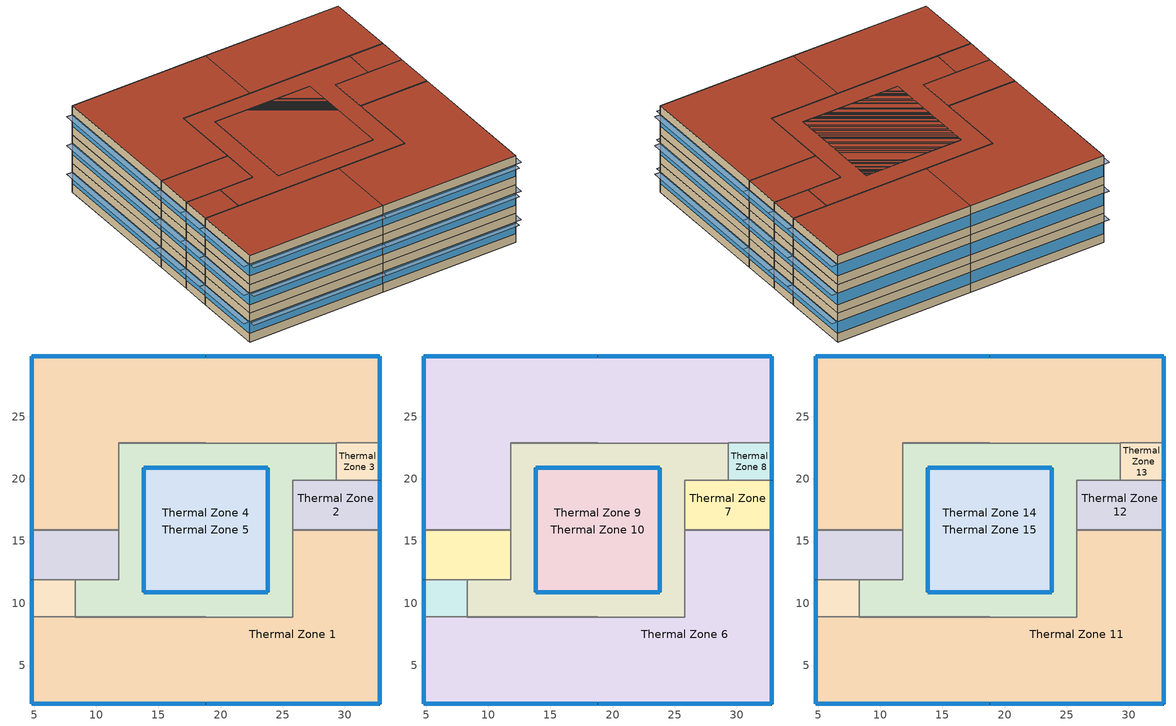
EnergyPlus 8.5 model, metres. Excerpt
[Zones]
Thermal Zone 1
 floor ground (ExtSlabCarpet 4in ClimateZone 1-8): 18.81,8.89 18.81,1.89 4.81,1.89 4.81,8.89 z0; 18.81,29.89 18.81,22.89 11.81,22.89 11.81,15.89 4.81,15.89 4.81,29.89 z0; 32.81,29.89 32.81,22.89 18.81,22.89 18.81,29.89 z0; 25.81,15.89 32.81,15.89 32.81,1.89 18.81,1.89 18.81,8.89 25.81,8.89 z0
 wall outside (mymodefiedExtWall): 4.81,8.89 4.81,1.89 18.81,1.89 32.81,1.89 32.81,15.89 / 32.81,22.89 32.81,29.89 18.81,29.89 4.81,29.89 4.81,15.89 z0:3.05
 wall to Thermal Zone 4 (Interior Wall): 25.81,15.89 25.81,8.89 18.81,8.89 8.31,8.89 / 11.81,15.89 11.81,22.89 18.81,22.89 29.31,22.89 z0:3.05
 wall to Thermal Zone 2 (Interior Wall): 32.81,15.89 25.81,15.89 / 4.81,15.89 11.81,15.89 z0:3.05
 wall to Thermal Zone 3 (Interior Wall): 8.31,8.89 4.81,8.89 / 29.31,22.89 32.81,22.89 z0:3.05
 window (ASHRAE 189.1-2009 ExtWindow ClimateZone 1): 32.81,1.92 32.81,15.87 / 18.83,1.89 32.78,1.89 / 4.81,29.87 4.81,15.92 / 18.78,29.89 4.83,29.89 / 4.83,1.89 18.78,1.89 / 32.78,29.89 18.83,29.89 z0.9:2.12; 4.81,8.87 4.81,1.92 / 32.81,22.92 32.81,29.87 z0.9:2.13
Thermal Zone 2
 floor ground (ExtSlabCarpet 4in ClimateZone 1-8): 11.81,15.89 11.81,11.89 4.81,11.89 4.81,15.89 z0; 25.81,19.89 32.81,19.89 32.81,15.89 25.81,15.89 z0
 wall outside (mymodefiedExtWall): 4.81,15.89 4.81,11.89 / 32.81,15.89 32.81,19.89 z0:3.05
 wall to Thermal Zone 4 (Interior Wall): 8.31,11.89 11.81,11.89 11.81,15.89 / 29.31,19.89 25.81,19.89 25.81,15.89 z0:3.05
 wall to Thermal Zone 3 (Interior Wall): 4.81,11.89 8.31,11.89 / 32.81,19.89 29.31,19.89 z0:3.05
 window (ASHRAE 189.1-2009 ExtWindow ClimateZone 1): 4.81,15.87 4.81,11.92 / 32.81,15.92 32.81,19.87 z0.9:2.13
Thermal Zone 3
 floor ground (ExtSlabCarpet 4in ClimateZone 1-8): 4.81,11.89 8.31,11.89 8.31,8.89 4.81,8.89 z0; 29.31,22.89 32.81,22.89 32.81,19.89 29.31,19.89 z0
 wall outside (mymodefiedExtWall): 4.81,11.89 4.81,8.89 / 32.81,19.89 32.81,22.89 z0:3.05
 wall to Thermal Zone 4 (Interior Wall): 8.31,8.89 8.31,11.89 / 29.31,22.89 29.31,19.89 z0:3.05
 window (ASHRAE 189.1-2009 ExtWindow ClimateZone 1): 4.81,11.87 4.81,8.92 / 32.81,19.92 32.81,22.87 z0.9:2.14
Thermal Zone 4
 floor ground (ExtSlabCarpet 4in ClimateZone 1-8): 29.31,22.89 29.31,19.89 25.81,19.89 25.81,8.89 8.31,8.89 8.31,11.89 11.81,11.89 11.81,22.89 z0
Thermal Zone 5
 floor ground (ExtSlabCarpet 4in ClimateZone 1-8): 13.81,20.89 23.81,20.89 23.81,10.89 13.81,10.89 z0
 wall outside (mymodefiedExtWall): 23.81,20.89 13.81,20.89 13.81,10.89 23.81,10.89 23.81,20.89 z0:3.05
 window (ASHRAE 189.1-2009 ExtWindow ClimateZone 1): 23.78,20.89 13.83,20.89 / 23.81,10.92 23.81,20.87 / 13.83,10.89 23.78,10.89 / 13.81,20.87 13.81,10.92 z0.9:2.13
Thermal Zone 10
 floor to Thermal Zone 5 (Interior Floor): 23.81,20.89 23.81,10.89 13.81,10.89 13.81,20.89 z3.05
 wall outside (mymodefiedExtWall): 23.81,20.89 13.81,20.89 13.81,10.89 23.81,10.89 23.81,20.89 z3.05:6.1
 window (ASHRAE 189.1-2009 ExtWindow ClimateZone 1): 23.78,20.89 13.83,20.89 / 23.81,10.92 23.81,20.87 / 13.83,10.89 23.78,10.89 / 13.81,20.87 13.81,10.92 z3.95:5.17
Thermal Zone 6
 floor to Thermal Zone 1 (Interior Floor): 18.81,29.89 18.81,22.89 11.81,22.89 11.81,15.89 4.81,15.89 4.81,29.89 z3.05; 18.81,29.89 32.81,29.89 32.81,22.89 18.81,22.89 z3.05; 18.81,8.89 18.81,1.89 4.81,1.89 4.81,8.89 z3.05; 32.81,15.89 32.81,1.89 18.81,1.89 18.81,8.89 25.81,8.89 25.81,15.89 z3.05
 wall outside (mymodefiedExtWall): 32.81,22.89 32.81,29.89 18.81,29.89 4.81,29.89 4.81,15.89 / 4.81,8.89 4.81,1.89 18.81,1.89 32.81,1.89 32.81,15.89 z3.05:6.1
 wall to Thermal Zone 9 (Interior Wall): 11.81,15.89 11.81,22.89 18.81,22.89 29.31,22.89 / 25.81,15.89 25.81,8.89 18.81,8.89 8.31,8.89 z3.05:6.1
 wall to Thermal Zone 7 (Interior Wall): 4.81,15.89 11.81,15.89 / 32.81,15.89 25.81,15.89 z3.05:6.1
 wall to Thermal Zone 8 (Interior Wall): 29.31,22.89 32.81,22.89 / 8.31,8.89 4.81,8.89 z3.05:6.1
 window (ASHRAE 189.1-2009 ExtWindow ClimateZone 1): 4.81,29.87 4.81,15.92 / 18.78,29.89 4.83,29.89 / 32.78,29.89 18.83,29.89 / 4.83,1.89 18.78,1.89 / 32.81,1.92 32.81,15.87 / 18.83,1.89 32.78,1.89 z3.95:5.17; 32.81,22.92 32.81,29.87 / 4.81,8.87 4.81,1.92 z3.95:5.18
Thermal Zone 7
 floor to Thermal Zone 2 (Interior Floor): 11.81,15.89 11.81,11.89 4.81,11.89 4.81,15.89 z3.05; 32.81,19.89 32.81,15.89 25.81,15.89 25.81,19.89 z3.05
 wall outside (mymodefiedExtWall): 4.81,15.89 4.81,11.89 / 32.81,15.89 32.81,19.89 z3.05:6.1
 wall to Thermal Zone 9 (Interior Wall): 8.31,11.89 11.81,11.89 11.81,15.89 / 29.31,19.89 25.81,19.89 25.81,15.89 z3.05:6.1
 wall to Thermal Zone 8 (Interior Wall): 4.81,11.89 8.31,11.89 / 32.81,19.89 29.31,19.89 z3.05:6.1
 window (ASHRAE 189.1-2009 ExtWindow ClimateZone 1): 4.81,15.87 4.81,11.92 / 32.81,15.92 32.81,19.87 z3.95:5.18
Thermal Zone 8
 floor to Thermal Zone 3 (Interior Floor): 32.81,22.89 32.81,19.89 29.31,19.89 29.31,22.89 z3.05; 8.31,11.89 8.31,8.89 4.81,8.89 4.81,11.89 z3.05
 wall outside (mymodefiedExtWall): 32.81,19.89 32.81,22.89 / 4.81,11.89 4.81,8.89 z3.05:6.1
 wall to Thermal Zone 9 (Interior Wall): 29.31,22.89 29.31,19.89 / 8.31,8.89 8.31,11.89 z3.05:6.1
 window (ASHRAE 189.1-2009 ExtWindow ClimateZone 1): 32.81,19.92 32.81,22.87 / 4.81,11.87 4.81,8.92 z3.95:5.19
Thermal Zone 9
 floor to Thermal Zone 4 (Interior Floor): 29.31,22.89 29.31,19.89 25.81,19.89 25.81,8.89 8.31,8.89 8.31,11.89 11.81,11.89 11.81,22.89 z3.05
Thermal Zone 11
 floor to Thermal Zone 6 (Interior Floor): 18.81,8.89 18.81,1.89 4.81,1.89 4.81,8.89 z6.1; 32.81,15.89 32.81,1.89 18.81,1.89 18.81,8.89 25.81,8.89 25.81,15.89 z6.1; 18.81,29.89 18.81,22.89 11.81,22.89 11.81,15.89 4.81,15.89 4.81,29.89 z6.1; 18.81,29.89 32.81,29.89 32.81,22.89 18.81,22.89 z6.1
 wall outside (mymodefiedExtWall): 4.81,8.89 4.81,1.89 18.81,1.89 32.81,1.89 32.81,15.89 / 32.81,22.89 32.81,29.89 18.81,29.89 4.81,29.89 4.81,15.89 z6.1:9.14
 wall to Thermal Zone 13 (Interior Wall): 8.31,8.89 4.81,8.89 / 29.31,22.89 32.81,22.89 z6.1:9.14
 wall to Thermal Zone 14 (Interior Wall): 25.81,15.89 25.81,8.89 18.81,8.89 8.31,8.89 / 11.81,15.89 11.81,22.89 18.81,22.89 29.31,22.89 z6.1:9.14
 wall to Thermal Zone 12 (Interior Wall): 32.81,15.89 25.81,15.89 / 4.81,15.89 11.81,15.89 z6.1:9.14
 window (ASHRAE 189.1-2009 ExtWindow ClimateZone 1): 4.81,8.87 4.81,1.92 / 4.83,1.89 18.78,1.89 / 32.81,1.92 32.81,15.87 / 18.83,1.89 32.78,1.89 / 4.81,29.87 4.81,15.92 / 18.78,29.89 4.83,29.89 / 32.81,22.92 32.81,29.87 / 32.78,29.89 18.83,29.89 z7:8.22
 roof outside (ASHRAE 189.1-2009 ExtRoof IEAD ClimateZone 1): 18.81,1.89 18.81,8.89 4.81,8.89 4.81,1.89 z9.14; 32.81,1.89 32.81,15.89 25.81,15.89 25.81,8.89 18.81,8.89 18.81,1.89 z9.14; 11.81,15.89 11.81,22.89 18.81,22.89 18.81,29.89 4.81,29.89 4.81,15.89 z9.14; 32.81,22.89 32.81,29.89 18.81,29.89 18.81,22.89 z9.14
Thermal Zone 12
 floor to Thermal Zone 7 (Interior Floor): 11.81,15.89 11.81,11.89 4.81,11.89 4.81,15.89 z6.1; 32.81,19.89 32.81,15.89 25.81,15.89 25.81,19.89 z6.1
 wall outside (mymodefiedExtWall): 4.81,15.89 4.81,11.89 / 32.81,15.89 32.81,19.89 z6.1:9.14
 wall to Thermal Zone 14 (Interior Wall): 8.31,11.89 11.81,11.89 11.81,15.89 / 29.31,19.89 25.81,19.89 25.81,15.89 z6.1:9.14
 wall to Thermal Zone 13 (Interior Wall): 4.81,11.89 8.31,11.89 / 32.81,19.89 29.31,19.89 z6.1:9.14
 window (ASHRAE 189.1-2009 ExtWindow ClimateZone 1): 4.81,15.87 4.81,11.92 / 32.81,15.92 32.81,19.87 z7:8.23
 roof outside (ASHRAE 189.1-2009 ExtRoof IEAD ClimateZone 1): 4.81,11.89 11.81,11.89 11.81,15.89 4.81,15.89 z9.14; 32.81,15.89 32.81,19.89 25.81,19.89 25.81,15.89 z9.14
Thermal Zone 13
 floor to Thermal Zone 8 (Interior Floor): 8.31,11.89 8.31,8.89 4.81,8.89 4.81,11.89 z6.1; 32.81,22.89 32.81,19.89 29.31,19.89 29.31,22.89 z6.1
 wall outside (mymodefiedExtWall): 4.81,11.89 4.81,8.89 / 32.81,19.89 32.81,22.89 z6.1:9.14
 wall to Thermal Zone 14 (Interior Wall): 8.31,8.89 8.31,11.89 / 29.31,22.89 29.31,19.89 z6.1:9.14
 window (ASHRAE 189.1-2009 ExtWindow ClimateZone 1): 4.81,11.87 4.81,8.92 / 32.81,19.92 32.81,22.87 z7:8.24
 roof outside (ASHRAE 189.1-2009 ExtRoof IEAD ClimateZone 1): 8.31,8.89 8.31,11.89 4.81,11.89 4.81,8.89 z9.14; 32.81,19.89 32.81,22.89 29.31,22.89 29.31,19.89 z9.14
Thermal Zone 14
 floor to Thermal Zone 9 (Interior Floor): 29.31,22.89 29.31,19.89 25.81,19.89 25.81,8.89 8.31,8.89 8.31,11.89 11.81,11.89 11.81,22.89 z6.1
 roof outside (ASHRAE 189.1-2009 ExtRoof IEAD ClimateZone 1): 25.81,8.89 25.81,19.89 29.31,19.89 29.31,22.89 11.81,22.89 11.81,11.89 8.31,11.89 8.31,8.89 z9.14
Thermal Zone 15
 floor to Thermal Zone 10 (Interior Floor): 13.81,20.89 23.81,20.89 23.81,10.89 13.81,10.89 z6.1
 wall outside (mymodefiedExtWall): 23.81,20.89 13.81,20.89 13.81,10.89 23.81,10.89 23.81,20.89 z6.1:9.14
 window (ASHRAE 189.1-2009 ExtWindow ClimateZone 1): 23.78,20.89 13.83,20.89 / 23.81,10.92 23.81,20.87 / 13.83,10.89 23.78,10.89 / 13.81,20.87 13.81,10.92 z7:8.22
 roof outside (ASHRAE 189.1-2009 ExtRoof IEAD ClimateZone 1): 23.81,10.89 23.81,20.89 13.81,20.89 13.81,10.89 z9.14
shading: 4.81,1.92 4.81,8.87 4.2,8.87 4.2,1.92 z2.13; 4.81,15.92 4.81,29.87 4.2,29.87 4.2,15.92 z2.12; 33.42,1.92 33.42,15.87 32.81,15.87 32.81,1.92 z2.12; 33.42,22.92 33.42,29.87 32.81,29.87 32.81,22.92 z2.13; 18.78,1.28 18.78,1.89 4.83,1.89 4.83,1.28 z2.12; 32.78,1.28 32.78,1.89 18.83,1.89 18.83,1.28 z2.12; 13.81,10.92 13.81,20.87 13.2,20.87 13.2,10.92 z5.17; 24.42,10.92 24.42,20.87 23.81,20.87 23.81,10.92 z5.17; 23.78,10.28 23.78,10.89 13.83,10.89 13.83,10.28 z5.17; 4.81,15.92 4.81,29.87 4.2,29.87 4.2,15.92 z8.22; 18.78,1.28 18.78,1.89 4.83,1.89 4.83,1.28 z8.22; 33.42,1.92 33.42,15.87 32.81,15.87 32.81,1.92 z8.22; 32.78,1.28 32.78,1.89 18.83,1.89 18.83,1.28 z8.22; 33.42,22.92 33.42,29.87 32.81,29.87 32.81,22.92 z8.22; 4.81,1.92 4.81,8.87 4.2,8.87 4.2,1.92 z8.22; 33.43,15.92 33.43,19.87 32.81,19.87 32.81,15.92 z8.23; 4.81,11.92 4.81,15.87 4.19,15.87 4.19,11.92 z8.23; 4.81,8.92 4.81,11.87 4.19,11.87 4.19,8.92 z8.24; 33.43,19.92 33.43,22.87 32.81,22.87 32.81,19.92 z8.24; 13.81,10.92 13.81,20.87 13.2,20.87 13.2,10.92 z8.22; 24.42,10.92 24.42,20.87 23.81,20.87 23.81,10.92 z8.22; 23.78,10.28 23.78,10.89 13.83,10.89 13.83,10.28 z8.22; 4.81,11.92 4.81,15.87 4.19,15.87 4.19,11.92 z2.13; 33.43,15.92 33.43,19.87 32.81,19.87 32.81,15.92 z2.13; 4.81,8.92 4.81,11.87 4.19,11.87 4.19,8.92 z2.14; 33.43,19.92 33.43,22.87 32.81,22.87 32.81,19.92 z2.14; 24.42,10.92 24.42,20.87 23.81,20.87 23.81,10.92 z2.13; 13.81,10.92 13.81,20.87 13.2,20.87 13.2,10.92 z2.13; 23.78,10.28 23.78,10.89 13.83,10.89 13.83,10.28 z2.13; 33.42,1.92 33.42,15.87 32.81,15.87 32.81,1.92 z5.17; 32.78,1.28 32.78,1.89 18.83,1.89 18.83,1.28 z5.17; 18.78,1.28 18.78,1.89 4.83,1.89 4.83,1.28 z5.17; 33.42,22.92 33.42,29.87 32.81,29.87 32.81,22.92 z5.18; 4.81,1.92 4.81,8.87 4.2,8.87 4.2,1.92 z5.18; 4.81,15.92 4.81,29.87 4.2,29.87 4.2,15.92 z5.17; 4.81,11.92 4.81,15.87 4.19,15.87 4.19,11.92 z5.18; 33.43,15.92 33.43,19.87 32.81,19.87 32.81,15.92 z5.18; 4.81,8.92 4.81,11.87 4.19,11.87 4.19,8.92 z5.19; 33.43,19.92 33.43,22.87 32.81,22.87 32.81,19.92 z5.19
[Building]
Building 1
[Site:Location]
SINGAPORE: Latitude {deg}=1.37; Longitude {deg}=103.98; Time Zone {hr}=8; Elevation {m}=16
[SizingPeriod:DesignDay] Day of Month=21; Dry-Bulb Temperature Range Modifier Type=DefaultMultipliers; Rain Indicator=No; Snow Indicator=No; Daylight Saving Time Indicator=No
Name | Month | Day Type | Maximum Dry-Bulb Temperature {C} | Daily Dry-Bulb Temperature Range {deltaC} | Humidity Condition Type | Wetbulb or DewPoint at Maximum Dry-Bulb {C} | Barometric Pressure {Pa} | Wind Speed {m/s} | Wind Direction {deg} | Solar Model Indicator | ASHRAE Clear Sky Optical Depth for Beam Irradiance (taub) | ASHRAE Clear Sky Optical Depth for Diffuse Irradiance (taud) | Enthalpy at Maximum Dry-Bulb {J/kg} | Sky Clearness
Piacenza Ann Clg .4% Condns DB=>MWB | 8 | SummerDesignDay | 33.1 | 11.9 | Wetbulb | 22.7 | 99726 | 2.3 | 90 | ASHRAETau | 0.48 | 1.935
Piacenza Ann Clg .4% Condns DP=>MDB | 8 | SummerDesignDay | 27.4 | 11.9 | Dewpoint | 23 | 99726 | 2.3 | 90 | ASHRAETau | 0.48 | 1.935
Piacenza Ann Clg .4% Condns Enth=>MDB | 8 | SummerDesignDay | 30.3 | 11.9 | Enthalpy |  | 99726 | 2.3 | 90 | ASHRAETau | 0.48 | 1.935 | 74900
Piacenza Ann Clg .4% Condns WB=>MDB | 8 | SummerDesignDay | 30.1 | 11.9 | Wetbulb | 24.6 | 99726 | 2.3 | 90 | ASHRAETau | 0.48 | 1.935
Piacenza Ann Htg 99.6% Condns DB | 1 | WinterDesignDay | -6.1 | 0 | Wetbulb | -6.1 | 99726 | 2 | 250 | ASHRAEClearSky |  |  |  | 0
Piacenza Ann Htg Wind 99.6% Condns WS=>MCDB | 1 | WinterDesignDay | 5.8 | 0 | Wetbulb | 5.8 | 99726 | 8.9 | 250 | ASHRAEClearSky |  |  |  | 0
Piacenza Ann Hum_n 99.6% Condns DP=>MCDB | 1 | WinterDesignDay | 3.5 | 0 | Dewpoint | -11.3 | 99726 | 2 | 250 | ASHRAEClearSky |  |  |  | 0
REYKJAVIK Ann Clg .4% Condns DB=>MWB | 7 | SummerDesignDay | 16 | 4.6 | Wetbulb | 12.2 | 100594 | 5.2 | 0 | ASHRAETau | 0.361 | 2.285
REYKJAVIK Ann Clg .4% Condns DP=>MDB | 7 | SummerDesignDay | 13.8 | 4.6 | Dewpoint | 12.1 | 100594 | 5.2 | 0 | ASHRAETau | 0.361 | 2.285
REYKJAVIK Ann Clg .4% Condns Enth=>MDB | 7 | SummerDesignDay | 14.9 | 4.6 | Enthalpy |  | 100594 | 5.2 | 0 | ASHRAETau | 0.361 | 2.285 | 37000
REYKJAVIK Ann Clg .4% Condns WB=>MDB | 7 | SummerDesignDay | 15 | 4.6 | Wetbulb | 13.1 | 100594 | 5.2 | 0 | ASHRAETau | 0.361 | 2.285
REYKJAVIK Ann Htg 99.6% Condns DB | 1 | WinterDesignDay | -9.9 | 0 | Wetbulb | -9.9 | 100594 | 4 | 90 | ASHRAEClearSky |  |  |  | 0
REYKJAVIK Ann Htg Wind 99.6% Condns WS=>MCDB | 1 | WinterDesignDay | 3.2 | 0 | Wetbulb | 3.2 | 100594 | 21.8 | 90 | ASHRAEClearSky |  |  |  | 0
REYKJAVIK Ann Hum_n 99.6% Condns DP=>MCDB | 1 | WinterDesignDay | -8.7 | 0 | Dewpoint | -16.3 | 100594 | 4 | 90 | ASHRAEClearSky |  |  |  | 0
SINGAPORE Ann Clg .4% Condns DB=>MWB | 6 | SummerDesignDay | 33.2 | 5.5 | Wetbulb | 26.4 | 101133 | 4.1 | 30 | ASHRAETau | 0.494 | 2.03
SINGAPORE Ann Clg .4% Condns DP=>MDB | 6 | SummerDesignDay | 29.5 | 5.5 | Dewpoint | 27 | 101133 | 4.1 | 30 | ASHRAETau | 0.494 | 2.03
SINGAPORE Ann Clg .4% Condns Enth=>MDB | 6 | SummerDesignDay | 30.9 | 5.5 | Enthalpy |  | 101133 | 4.1 | 30 | ASHRAETau | 0.494 | 2.03 | 88500
SINGAPORE Ann Clg .4% Condns WB=>MDB | 6 | SummerDesignDay | 30.7 | 5.5 | Wetbulb | 27.7 | 101133 | 4.1 | 30 | ASHRAETau | 0.494 | 2.03
SINGAPORE Ann Htg 99.6% Condns DB | 12 | WinterDesignDay | 23 | 0 | Wetbulb | 23 | 101133 | 2 | 320 | ASHRAEClearSky |  |  |  | 0
SINGAPORE Ann Htg Wind 99.6% Condns WS=>MCDB | 12 | WinterDesignDay | 28 | 0 | Wetbulb | 28 | 101133 | 8.3 | 320 | ASHRAEClearSky |  |  |  | 0
SINGAPORE Ann Hum_n 99.6% Condns DP=>MCDB | 12 | WinterDesignDay | 28.4 | 0 | Dewpoint | 20.9 | 101133 | 2 | 320 | ASHRAEClearSky |  |  |  | 0
[Material] Thermal Absorptance=0.9
Name | Roughness | Thickness {m} | Conductivity {W/m-K} | Density {kg/m3} | Specific Heat {J/kg-K} | Solar Absorptance | Visible Absorptance
1/2IN Gypsum | Smooth | 0.0127 | 0.16 | 784.9 | 830 | 0.4 | 0.4
1IN Stucco | Smooth | 0.0253 | 0.6918 | 1858 | 837 | 0.92 | 0.92
8IN Concrete HW | MediumRough | 0.2033 | 1.7296 | 2243 | 837 | 0.65 | 0.65
F16 Acoustic tile | MediumSmooth | 0.0191 | 0.06 | 368 | 590 | 0.3 | 0.3
G01a 19mm gypsum board | MediumSmooth | 0.019 | 0.16 | 800 | 1090 | 0.4 | 0.4
M11 100mm lightweight concrete | MediumRough | 0.1016 | 0.53 | 1280 | 840 | 0.5 | 0.5
MAT-CC05 4 HW CONCRETE | Rough | 0.1016 | 1.311 | 2240 | 836.8 | 0.85 | 0.85
Metal Decking | MediumSmooth | 0.0015 | 45.006 | 7680 | 418.4 | 0.6 | 0.6
Roof Insulation [18] | MediumRough | 0.1693 | 0.049 | 265 | 836.8 | 0.7 | 0.7
Roof Membrane | VeryRough | 0.0095 | 0.16 | 1121.29 | 1460 | 0.7 | 0.7
Wall Insulation [40] | MediumRough | 0.0794 | 0.0432 | 91 | 837 | 0.5 | 0.5
[Material:AirGap]
Name | Thermal Resistance {m2-K/W}
F04 Wall air space resistance | 0.15
F05 Ceiling air space resistance | 0.18
[Material:NoMass]
CP02 CARPET PAD: Roughness=Smooth; Thermal Resistance {m2-K/W}=0.1; Thermal Absorptance=0.9; Solar Absorptance=0.8; Visible Absorptance=0.8
[WindowMaterial:Glazing]
Theoretical Glass [167]: Optical Data Type=SpectralAverage; Thickness {m}=0.003; Solar Transmittance at Normal Incidence=0.2374; Front Side Solar Reflectance at Normal Incidence=0.7126; Back Side Solar Reflectance at Normal Incidence=0; Visible Transmittance at Normal Incidence=0.2512; Front Side Visible Reflectance at Normal Incidence=0.6988; Back Side Visible Reflectance at Normal Incidence=0; Infrared Transmittance at Normal Incidence=0; Front Side Infrared Hemispherical Emissivity=0.985; Back Side Infrared Hemispherical Emissivity=0.985; Conductivity {W/m-K}=2.1073; Dirt Correction Factor for Solar and Visible Transmittance=1; Solar Diffusing=No
[Construction]
ASHRAE 189.1-2009 ExtRoof IEAD ClimateZone 1: Roof Membrane, Roof Insulation [18], Metal Decking
ASHRAE 189.1-2009 ExtWindow ClimateZone 1: Theoretical Glass [167]
ExtSlabCarpet 4in ClimateZone 1-8: MAT-CC05 4 HW CONCRETE, CP02 CARPET PAD
Interior Floor: F16 Acoustic tile, F05 Ceiling air space resistance, M11 100mm lightweight concrete
Interior Wall: G01a 19mm gypsum board, F04 Wall air space resistance, G01a 19mm gypsum board
mymodefiedExtWall: 1IN Stucco, 8IN Concrete HW, Wall Insulation [40], 1/2IN Gypsum
[Zone]
Name | Part of Total Floor Area
Thermal Zone 1; Thermal Zone 11; Thermal Zone 12; Thermal Zone 13; Thermal Zone 2; Thermal Zone 3; Thermal Zone 6; Thermal Zone 7; Thermal Zone 8 | Yes
Thermal Zone 10; Thermal Zone 14; Thermal Zone 15; Thermal Zone 4; Thermal Zone 5; Thermal Zone 9
[InternalMass] Construction=Interior Wall; Surface Area {m2}=21.336
Name | Zone
Merged Surface 14 - Surface 5; Merged Surface 55 - Surface 74 | Thermal Zone 1
Merged Surface 157 - Surface 166; Merged Surface 207 - Surface 226 | Thermal Zone 11
Merged Surface 131 - Surface 150; Merged Surface 81 - Surface 90 | Thermal Zone 6
[ZoneControl:Thermostat] Control Object Type 1=ThermostatSetpoint:DualSetpoint
Name | Zone or ZoneList | Control Type Schedule | Control Name 1
Thermal Zone 1 Thermostat | Thermal Zone 1 | Thermal Zone 1 Thermostat Schedule | Thermal Zone 1 Thermostat 1
Thermal Zone 10 Thermostat | Thermal Zone 10 | Thermal Zone 10 Thermostat Schedule | Thermal Zone 10 Thermostat
Thermal Zone 11 Thermostat | Thermal Zone 11 | Thermal Zone 11 Thermostat Schedule | Thermal Zone 11 Thermostat 1
Thermal Zone 12 Thermostat | Thermal Zone 12 | Thermal Zone 12 Thermostat Schedule | Thermal Zone 12 Thermostat 1
Thermal Zone 13 Thermostat | Thermal Zone 13 | Thermal Zone 13 Thermostat Schedule | Thermal Zone 13 Thermostat 1
Thermal Zone 14 Thermostat | Thermal Zone 14 | Thermal Zone 14 Thermostat Schedule | Thermal Zone 14 Thermostat
Thermal Zone 15 Thermostat | Thermal Zone 15 | Thermal Zone 15 Thermostat Schedule | Thermal Zone 15 Thermostat
Thermal Zone 2 Thermostat | Thermal Zone 2 | Thermal Zone 2 Thermostat Schedule | Thermal Zone 2 Thermostat 1
Thermal Zone 3 Thermostat | Thermal Zone 3 | Thermal Zone 3 Thermostat Schedule | Thermal Zone 3 Thermostat 1
Thermal Zone 4 Thermostat | Thermal Zone 4 | Thermal Zone 4 Thermostat Schedule | Thermal Zone 4 Thermostat
Thermal Zone 5 Thermostat | Thermal Zone 5 | Thermal Zone 5 Thermostat Schedule | Thermal Zone 5 Thermostat
Thermal Zone 6 Thermostat | Thermal Zone 6 | Thermal Zone 6 Thermostat Schedule | Thermal Zone 6 Thermostat 1
Thermal Zone 7 Thermostat | Thermal Zone 7 | Thermal Zone 7 Thermostat Schedule | Thermal Zone 7 Thermostat 1
Thermal Zone 8 Thermostat | Thermal Zone 8 | Thermal Zone 8 Thermostat Schedule | Thermal Zone 8 Thermostat 1
Thermal Zone 9 Thermostat | Thermal Zone 9 | Thermal Zone 9 Thermostat Schedule | Thermal Zone 9 Thermostat
[ThermostatSetpoint:DualSetpoint] Heating Setpoint Temperature Schedule=Medium Office HtgSetp; Cooling Setpoint Temperature Schedule=Medium Office ClgSetp
Thermal Zone 1 Thermostat 1; Thermal Zone 10 Thermostat; Thermal Zone 11 Thermostat 1; Thermal Zone 12 Thermostat 1; Thermal Zone 13 Thermostat 1; Thermal Zone 14 Thermostat; Thermal Zone 15 Thermostat; Thermal Zone 2 Thermostat 1; Thermal Zone 3 Thermostat 1; Thermal Zone 4 Thermostat; Thermal Zone 5 Thermostat; Thermal Zone 6 Thermostat 1; Thermal Zone 7 Thermostat 1; Thermal Zone 8 Thermostat 1; Thermal Zone 9 Thermostat
[Sizing:Zone] Zone Cooling Design Supply Air Temperature Input Method=SupplyAirTemperature; Zone Cooling Design Supply Air Temperature {C}=14; Zone Cooling Design Supply Air Temperature Difference {deltaC}=11.11; Zone Heating Design Supply Air Temperature Input Method=SupplyAirTemperature; Zone Heating Design Supply Air Temperature {C}=40; Zone Heating Design Supply Air Temperature Difference {deltaC}=11.11; Zone Cooling Design Supply Air Humidity Ratio {kgWater/kgDryAir}=0.0085; Zone Heating Design Supply Air Humidity Ratio {kgWater/kgDryAir}=0.008; Cooling Design Air Flow Method=DesignDay; Cooling Design Air Flow Rate {m3/s}=0; Cooling Minimum Air Flow per Zone Floor Area {m3/s-m2}=0.000762; Cooling Minimum Air Flow {m3/s}=0; Cooling Minimum Air Flow Fraction=0; Heating Design Air Flow Method=DesignDay; Heating Design Air Flow Rate {m3/s}=0; Heating Maximum Air Flow per Zone Floor Area {m3/s-m2}=0.002032; Heating Maximum Air Flow {m3/s}=0.141576; Heating Maximum Air Flow Fraction=0.3; Account for Dedicated Outdoor Air System=No
Name | Design Specification Outdoor Air Object | Design Specification Zone Air Distribution Object
Thermal Zone 1 | 189.1-2009 - Office - OpenOffice - CZ1-3 Ventilation | Thermal Zone 1 Design Spec Zone Air Dist
Thermal Zone 10 | 189.1-2009 - Office - BreakRoom - CZ1-3 Ventilation | Thermal Zone 10 Design Spec Zone Air Dist
Thermal Zone 11 | 189.1-2009 - Office - OpenOffice - CZ1-3 Ventilation | Thermal Zone 11 Design Spec Zone Air Dist
Thermal Zone 12 | 189.1-2009 - Office - Restroom - CZ1-3 Ventilation | Thermal Zone 12 Design Spec Zone Air Dist
Thermal Zone 13 | 189.1-2009 - Office - Stair - CZ1-3 Ventilation | Thermal Zone 13 Design Spec Zone Air Dist
Thermal Zone 14 | 189.1-2009 - Office - Corridor - CZ1-3 Ventilation | Thermal Zone 14 Design Spec Zone Air Dist
Thermal Zone 15 | 189.1-2009 - Office - BreakRoom - CZ1-3 Ventilation | Thermal Zone 15 Design Spec Zone Air Dist
Thermal Zone 2 | 189.1-2009 - Office - Restroom - CZ1-3 Ventilation | Thermal Zone 2 Design Spec Zone Air Dist
Thermal Zone 3 | 189.1-2009 - Office - Stair - CZ1-3 Ventilation | Thermal Zone 3 Design Spec Zone Air Dist
Thermal Zone 4 | 189.1-2009 - Office - Corridor - CZ1-3 Ventilation | Thermal Zone 4 Design Spec Zone Air Dist
Thermal Zone 5 | 189.1-2009 - Office - BreakRoom - CZ1-3 Ventilation | Thermal Zone 5 Design Spec Zone Air Dist
Thermal Zone 6 | 189.1-2009 - Office - OpenOffice - CZ1-3 Ventilation | Thermal Zone 6 Design Spec Zone Air Dist
Thermal Zone 7 | 189.1-2009 - Office - Restroom - CZ1-3 Ventilation | Thermal Zone 7 Design Spec Zone Air Dist
Thermal Zone 8 | 189.1-2009 - Office - Stair - CZ1-3 Ventilation | Thermal Zone 8 Design Spec Zone Air Dist
Thermal Zone 9 | 189.1-2009 - Office - Corridor - CZ1-3 Ventilation | Thermal Zone 9 Design Spec Zone Air Dist
[DesignSpecification:ZoneAirDistribution] Zone Air Distribution Effectiveness in Cooling Mode=1; Zone Air Distribution Effectiveness in Heating Mode=1
Thermal Zone 1 Design Spec Zone Air Dist; Thermal Zone 10 Design Spec Zone Air Dist; Thermal Zone 11 Design Spec Zone Air Dist; Thermal Zone 12 Design Spec Zone Air Dist; Thermal Zone 13 Design Spec Zone Air Dist; Thermal Zone 14 Design Spec Zone Air Dist; Thermal Zone 15 Design Spec Zone Air Dist; Thermal Zone 2 Design Spec Zone Air Dist; Thermal Zone 3 Design Spec Zone Air Dist; Thermal Zone 4 Design Spec Zone Air Dist; Thermal Zone 5 Design Spec Zone Air Dist; Thermal Zone 6 Design Spec Zone Air Dist; Thermal Zone 7 Design Spec Zone Air Dist; Thermal Zone 8 Design Spec Zone Air Dist; Thermal Zone 9 Design Spec Zone Air Dist
[DesignSpecification:OutdoorAir] Outdoor Air Method=Sum; Outdoor Air Flow per Zone {m3/s}=0; Outdoor Air Flow Air Changes per Hour {1/hr}=0
Name | Outdoor Air Flow per Person {m3/s-person} | Outdoor Air Flow per Zone Floor Area {m3/s-m2}
189.1-2009 - Office - OpenOffice - CZ1-3 Ventilation | 0.00943895 | 0
189.1-2009 - Office - BreakRoom - CZ1-3 Ventilation | 0.00707921 | 0
189.1-2009 - Office - Restroom - CZ1-3 Ventilation | 0 | 0.0048768
189.1-2009 - Office - Stair - CZ1-3 Ventilation; 189.1-2009 - Office - Corridor - CZ1-3 Ventilation | 0 | 0.000254
[ZoneVentilation:DesignFlowRate]
Name | Zone or ZoneList | Schedule | Design Flow Rate Calculation Method | Flow Rate per Person {m3/s-person} | Flow Rate per Zone Floor Area {m3/s-m2}
Thermal Zone 1 Ventilation per Person | Thermal Zone 1 | Office Work Occ | Flow/Person | 0.00943895
Thermal Zone 10 Ventilation per Person | Thermal Zone 10 | Office Misc Occ | Flow/Person | 0.00707921
Thermal Zone 11 Ventilation per Person | Thermal Zone 11 | Office Work Occ | Flow/Person | 0.00943895
Thermal Zone 12 Ventilation per Floor Area | Thermal Zone 12 | Always_On | Flow/Area |  | 0.0048768
Thermal Zone 13 Ventilation per Floor Area | Thermal Zone 13 | Always_On | Flow/Area |  | 0.000254
Thermal Zone 14 Ventilation per Floor Area | Thermal Zone 14 | Always_On | Flow/Area |  | 0.000254
Thermal Zone 15 Ventilation per Person | Thermal Zone 15 | Office Misc Occ | Flow/Person | 0.00707921
Thermal Zone 2 Ventilation per Floor Area | Thermal Zone 2 | Always_On | Flow/Area |  | 0.0048768
Thermal Zone 3 Ventilation per Floor Area | Thermal Zone 3 | Always_On | Flow/Area |  | 0.000254
Thermal Zone 4 Ventilation per Floor Area | Thermal Zone 4 | Always_On | Flow/Area |  | 0.000254
Thermal Zone 5 Ventilation per Person | Thermal Zone 5 | Office Misc Occ | Flow/Person | 0.00707921
Thermal Zone 6 Ventilation per Person | Thermal Zone 6 | Office Work Occ | Flow/Person | 0.00943895
Thermal Zone 7 Ventilation per Floor Area | Thermal Zone 7 | Always_On | Flow/Area |  | 0.0048768
Thermal Zone 8 Ventilation per Floor Area | Thermal Zone 8 | Always_On | Flow/Area |  | 0.000254
Thermal Zone 9 Ventilation per Floor Area | Thermal Zone 9 | Always_On | Flow/Area |  | 0.000254
[Schedule:Compact]
Thermal Zone 1 Thermostat Schedule; Thermal Zone 10 Thermostat Schedule; Thermal Zone 11 Thermostat Schedule; Thermal Zone 12 Thermostat Schedule; Thermal Zone 13 Thermostat Schedule; Thermal Zone 14 Thermostat Schedule; Thermal Zone 15 Thermostat Schedule; Thermal Zone 2 Thermostat Schedule; Thermal Zone 3 Thermostat Schedule; Thermal Zone 4 Thermostat Schedule; Thermal Zone 5 Thermostat Schedule; Thermal Zone 6 Thermostat Schedule; Thermal Zone 7 Thermostat Schedule; Thermal Zone 8 Thermostat Schedule; Thermal Zone 9 Thermostat Schedule: Through: 12/31, For: AllDays, Until: 24:00, 4
[Schedule:Day:Interval]
Medium Office HtgSetp Rule 1 Day Schedule; Medium Office HtgSetp Summer Design Day: No, 24:00, 15.6
Medium Office HtgSetp Default Schedule: No, 06:00, 15.6, 22:00, 21, 24:00, 15.6
Medium Office HtgSetp Rule 2 Day Schedule: No, 06:00, 15.6, 18:00, 21, 24:00, 15.6
Medium Office HtgSetp Winter Design Day: No, 24:00, 21
Medium Office ClgSetp Rule 1 Day Schedule; Medium Office ClgSetp Winter Design Day: No, 24:00, 26.7
Medium Office ClgSetp Default Schedule; Medium Office ClgSetp Summer Design Day: No, 06:00, 26.7, 22:00, 24, 24:00, 26.7
Medium Office ClgSetp Rule 2 Day Schedule: No, 06:00, 26.7, 18:00, 24, 24:00, 26.7
Office Bldg Occ Default Schedule: No, 06:00, 0, 07:00, 0.1, 08:00, 0.2, 12:00, 0.85, 13:00, 0.5, 17:00, 0.85, 18:00, 0.7, 20:00, 0.4, 22:00, 0.1, 24:00, 0.05
Office Bldg Occ Default Schedule 1: No, 06:00, 0, 07:00, 0.1, 08:00, 0.2, 20:00, 0.4, 22:00, 0.1, 24:00, 0.05
Office Bldg Occ Rule 1 Day Schedule; Office Bldg Occ Rule 1 Day Schedule 1; Office Bldg Occ Winter Design Day; Office Bldg Occ Winter Design Day 1: No, 24:00, 0
Office Bldg Occ Rule 2 Day Schedule: No, 06:00, 0, 08:00, 0.1, 14:00, 0.4, 17:00, 0.1, 24:00, 0
Office Bldg Occ Rule 2 Day Schedule 1: No, 06:00, 0, 08:00, 0.1, 14:00, 0.25, 17:00, 0.1, 24:00, 0
Office Bldg Occ Summer Design Day; Office Bldg Occ Summer Design Day 1: No, 06:00, 0, 22:00, 1, 24:00, 0.05
[Schedule:Week:Daily]
Schedule:Week:Daily {6d51035c-da02-4724-8ff1-5f99261b5dcc}: Medium Office HtgSetp Rule 1 Day Schedule, Medium Office HtgSetp Default Schedule, Medium Office HtgSetp Default Schedule, Medium Office HtgSetp Default Schedule, Medium Office HtgSetp Default Schedule, Medium Office HtgSetp Default Schedule, Medium Office HtgSetp Rule 2 Day Schedule, Medium Office HtgSetp Default Schedule, Medium Office HtgSetp Summer Design Day, Medium Office HtgSetp Winter Design Day, Medium Office HtgSetp Default Schedule, Medium Office HtgSetp Default Schedule
Schedule:Week:Daily {68a82b04-4aec-4b01-91d7-2061de15377f}: Medium Office ClgSetp Rule 1 Day Schedule, Medium Office ClgSetp Default Schedule, Medium Office ClgSetp Default Schedule, Medium Office ClgSetp Default Schedule, Medium Office ClgSetp Default Schedule, Medium Office ClgSetp Default Schedule, Medium Office ClgSetp Rule 2 Day Schedule, Medium Office ClgSetp Default Schedule, Medium Office ClgSetp Summer Design Day, Medium Office ClgSetp Winter Design Day, Medium Office ClgSetp Default Schedule, Medium Office ClgSetp Default Schedule
Schedule:Week:Daily {65859fae-d292-463c-9d27-143209daa666}: Office Bldg Occ Rule 1 Day Schedule 1, Office Bldg Occ Default Schedule 1, Office Bldg Occ Default Schedule 1, Office Bldg Occ Default Schedule 1, Office Bldg Occ Default Schedule 1, Office Bldg Occ Default Schedule 1, Office Bldg Occ Rule 2 Day Schedule 1, Office Bldg Occ Default Schedule 1, Office Bldg Occ Summer Design Day 1, Office Bldg Occ Winter Design Day 1, Office Bldg Occ Default Schedule 1, Office Bldg Occ Default Schedule 1
Schedule:Week:Daily {21e2c5af-c91e-44fe-939b-ec217bfc4ee8}: Office Bldg Occ Rule 1 Day Schedule, Office Bldg Occ Default Schedule, Office Bldg Occ Default Schedule, Office Bldg Occ Default Schedule, Office Bldg Occ Default Schedule, Office Bldg Occ Default Schedule, Office Bldg Occ Rule 2 Day Schedule, Office Bldg Occ Default Schedule, Office Bldg Occ Summer Design Day, Office Bldg Occ Winter Design Day, Office Bldg Occ Default Schedule, Office Bldg Occ Default Schedule
[Schedule:Year]
Medium Office HtgSetp: Schedule:Week:Daily {6d51035c-da02-4724-8ff1-5f99261b5dcc}, 1, 1, 12, 31
Medium Office ClgSetp: Schedule:Week:Daily {68a82b04-4aec-4b01-91d7-2061de15377f}, 1, 1, 12, 31
Office Misc Occ: Schedule:Week:Daily {65859fae-d292-463c-9d27-143209daa666}, 1, 1, 12, 31
Office Work Occ: Schedule:Week:Daily {21e2c5af-c91e-44fe-939b-ec217bfc4ee8}, 1, 1, 12, 31
[Schedule:Constant]
Always_On: Hourly Value=1
